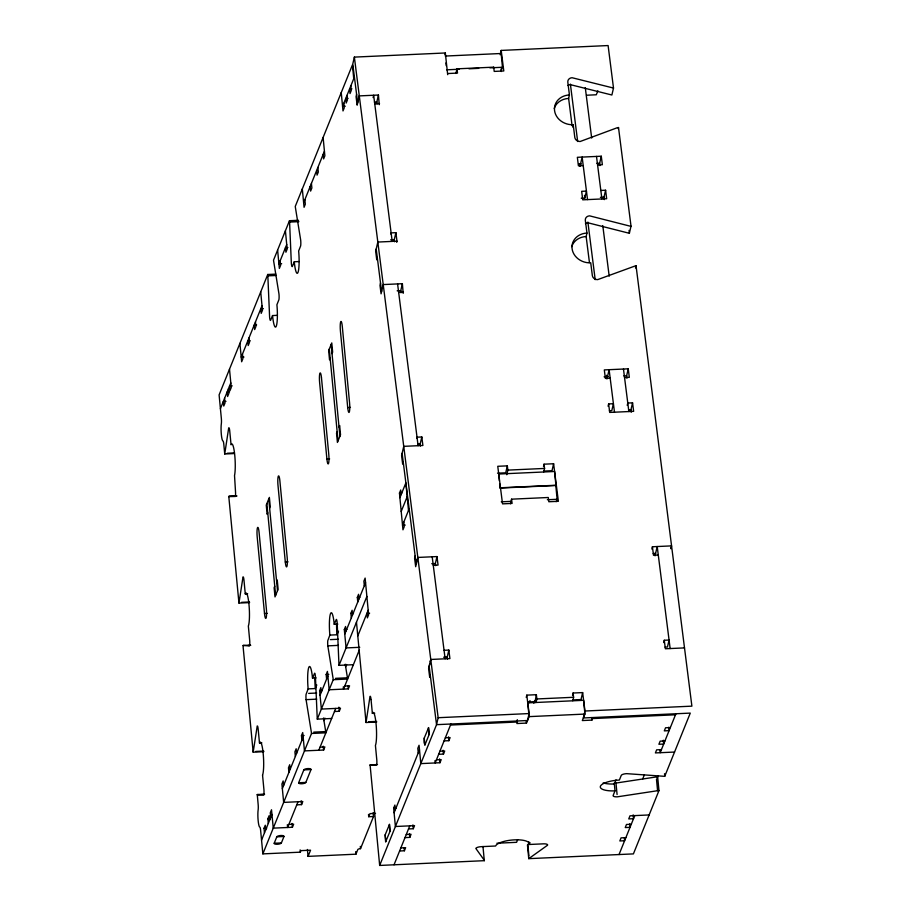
<?xml version="1.0" encoding="UTF-8"?>
<svg xmlns="http://www.w3.org/2000/svg" width="911" height="911" viewBox="0 0 911 911"><rect width="100%" height="100%" fill="white"/><g stroke="black" fill="none" stroke-linecap="round" stroke-linejoin="round"><path stroke-width="1.37" d="M385.182 834.783L385.626 841.844L389.999 831.367L389.544 824.307L385.182 834.783L385.831 841.673M424.253 738.058L424.116 742.659L424.913 744.947M429.07 734.653L428.625 727.582L424.241 738.092L424.902 744.982L429.07 734.653L428.409 727.798M358.968 97.295L359.287 95.894L378.441 95.029L379.249 104.685M380.525 283.025L379.989 285.337L381.071 293.843L383.224 284.574L402.377 283.697L403.186 293.365M417.181 560.231L417.511 558.83M670.929 548.661L671.248 547.272M447.677 74.679L445.331 52.975L354.368 57.108L352.762 64.066L357.681 102.852L357.135 105.175L356.064 96.668L356.6 94.345M358.217 100.54L358.752 98.217M357.681 102.852L359.287 95.894M373.111 97.568L373.658 95.245L392.197 241.392M377.097 104.105L376.824 101.986L378.441 95.029M377.291 257.506L376.755 259.829L375.674 251.322L377.826 242.053L396.98 241.176L395.898 232.669L391.115 232.897L390.842 234.047M394.554 241.757L394.281 239.627L395.898 232.669M396.706 242.337L396.98 241.176M444.932 54.717L445.331 52.975M401.022 292.784L400.76 290.655L402.377 283.697M567.917 85.486A4.84 4.225 13.1 0 1 570.445 84.677L611.885 95.006L613.502 88.06L608.104 45.55L501.187 50.424L503.794 70.978L494.217 71.411L493.682 67.163L456.98 68.837L455.899 73.472M493.409 68.325L493.682 67.163M403.209 461.809L402.662 464.12L401.592 455.625L403.744 446.344L422.886 445.479L421.816 436.973L417.022 437.189L416.76 438.35M500.185 54.774L501.187 50.424M420.472 446.048L420.199 443.93L421.816 436.973M415.143 555.892L414.596 558.215L415.678 566.722L417.83 557.441L436.984 556.575L438.066 565.082L433.272 565.298M435.64 565.651L435.367 563.533L436.984 556.575M444.056 650.306L448.838 650.078L449.92 658.585L430.778 659.462L428.614 668.731L429.696 677.237L430.231 674.914M429.696 664.096L429.161 666.419L436.54 724.666L379.671 865.45L484.31 860.679A4.84 1.492 -5.4 0 0 484.288 860.246L475.827 848.437A4.851 1.492 -5.4 0 1 481.236 846.672L495.607 846.012A16.967 5.238 -5.4 0 1 514.544 839.851A16.967 5.238 -5.4 0 1 529.109 844.486L543.48 843.837A4.851 1.503 -5.4 0 1 547.636 845.157L528.756 858.652L633.407 853.892L658.972 790.589L657.662 776.821A4.851 1.492 -5.4 0 0 656.262 776.946L615.984 783.05A4.851 1.492 -5.4 0 1 614.265 783.027M430.231 661.773L430.778 659.462M613.502 88.06L572.062 77.72A4.84 4.225 13.1 0 0 567.815 82.195L569.432 94.949L568.623 98.422L572.085 125.707M447.495 659.165L447.233 657.036L448.838 650.078M572.666 127.028L573.213 124.716A16.967 14.781 13.1 0 1 554.56 110.584A16.967 14.781 13.1 0 1 569.432 94.949M354.368 57.108L438.157 717.709L436.54 724.666L527.503 720.521L529.12 713.564L526.786 695.139L536.363 694.706L536.898 698.953L536.089 702.427M543.503 466.512L544.038 464.189L553.615 463.745L558.375 501.312L548.809 501.745L548.263 497.497L511.561 499.171L512.096 503.419L502.53 503.863L497.759 466.295L507.336 465.863L505.719 472.82L497.508 473.185M506.801 474.745L507.871 470.11L507.336 465.863M510.479 503.806L511.561 499.171M581.241 198.222L584.828 198.063L586.445 191.105L581.662 191.321L582.733 199.828L606.669 198.735L605.599 190.228L600.804 190.456M599.973 165.597L599.666 163.171L601.283 156.214L577.346 157.307L578.417 165.813L583.211 165.597M589.451 262.584L586.149 236.541L586.957 233.068L585.329 220.314A4.851 4.225 13 0 1 589.588 215.85L629.968 226.122A4.794 4.168 13 0 0 631.016 226.167L629.399 233.136L628.704 233.125L587.971 222.796A4.851 4.225 13.1 0 0 585.431 223.605M618.239 128.69L618.512 127.529L617.157 127.768L580.148 141.501A4.851 4.225 12.8 0 1 574.818 137.47L573.213 124.716M604.289 199.623L603.982 197.186L605.599 190.228M543.765 471.909L544.573 468.436L544.038 464.189M553.615 463.745L551.998 470.702L543.787 471.078M526.251 697.462L526.786 695.139M534.882 702.723L536.363 694.706M635.491 267.971L636.026 265.648L597.673 279.62A4.84 4.213 13.1 0 1 592.344 275.589L590.727 262.835A16.967 14.781 13.1 0 1 572.085 248.703A16.967 14.781 13.1 0 1 586.957 233.068M608.081 406.238L608.628 403.926L613.41 403.71L611.793 410.656L609.402 410.77M626.939 378.202L626.631 375.765L628.248 368.818L604.312 369.912L605.382 378.407L610.176 378.19M627.235 405.372L627.77 403.049L632.564 402.833L633.635 411.339L609.698 412.421L608.628 403.926M631.255 412.216L630.947 409.791L632.564 402.833M572.529 695.355L573.065 693.032L582.641 692.588L584.976 711.013L583.359 717.97L690.276 713.108L664.768 776.252A4.862 1.503 -5.4 0 1 663.424 776.252L626.654 773.655A4.851 1.492 -5.4 0 0 621.245 775.42L619.378 780.055A16.967 5.238 -5.4 0 0 600.429 786.216A16.967 5.238 -5.4 0 0 615.005 790.862L613.137 795.497A4.851 1.492 -5.4 0 0 617.294 796.829L657.583 790.714A4.851 1.492 -5.4 0 1 658.972 790.589M572.791 700.764L573.6 697.279L573.065 693.032M582.641 692.588L581.024 699.546L572.643 699.933M651.877 549.071L652.424 546.759L671.566 545.883L670.952 548.536M663.743 642.585L664.278 640.262L669.073 640.046L667.456 647.004L665.053 647.117M275.828 274.12L267.754 274.484L219.107 394.896L221.339 418.343A4.851 0.729 87.4 0 1 221.339 423.706A9.691 1.458 87.4 0 0 221.327 434.41A9.691 1.458 87.4 0 0 222.99 441.015A4.851 0.729 87.4 0 1 223.81 444.306L224.732 453.985L228.684 427.999A4.851 0.729 87.4 0 1 229.743 431.04L231.064 444.807L231.519 444.067A16.967 2.551 87.4 0 1 234.776 455.477A16.967 2.551 87.4 0 1 234.526 475.576L235.505 491.576A4.851 0.729 87.4 0 1 235.357 496.484L228.991 496.347A4.828 0.729 87.4 0 0 228.798 496.597L238.955 603.082L249.591 602.604M238.955 603.082L243.021 576.891A4.84 0.729 87.4 0 1 243.966 580.125L245.275 593.904A16.967 2.551 87.4 0 1 248.988 604.562A16.967 2.551 87.4 0 1 248.339 626.039L249.716 640.672A4.851 0.729 87.4 0 1 249.466 645.945L243.214 645.443A4.828 0.729 87.4 0 0 243.009 645.694L253.167 752.179L263.803 751.7M253.167 752.179L257.232 725.987A4.851 0.729 87.4 0 1 258.177 729.233L259.487 743A16.967 2.551 87.4 0 1 263.199 753.659A16.967 2.551 87.4 0 1 262.55 775.136M376.676 722.024L366.04 722.514L369.991 696.516A4.828 0.729 87.4 0 1 371.05 699.546M298.523 220.291L289.482 220.701L273.539 260.147A4.874 0.74 87.4 0 0 273.699 261.4L278.971 293.98A4.851 0.729 87.4 0 1 278.891 299.765L276.91 304.752A16.967 2.551 87.4 0 1 276.261 326.218A16.967 2.551 87.4 0 1 272.548 315.559L277.331 315.343M220.416 408.663L230.813 382.916M262.026 305.686L241.221 357.18L243.954 357.055M286.726 244.547L278.925 263.848L281.658 263.723M303.625 202.709L324.43 151.215M354.402 77.036L342.559 106.348L345.292 106.223M272.548 315.559L270.556 320.399A4.851 0.729 87.4 0 1 269.61 317.153L267.845 275.862A4.862 0.729 87.4 0 0 267.754 274.484M299.059 261.559L294.276 261.776L292.283 266.616A4.851 0.729 87.4 0 1 291.338 263.37L289.584 222.079A4.862 0.729 87.4 0 0 289.482 220.701M267.754 512.756L267.128 514.294L266.251 505.115L269.371 497.395L270.248 506.573L269.622 508.122M330.158 358.285L329.531 359.834L328.655 350.655L331.775 342.923L332.652 352.113L332.025 353.65M274.746 586.194L274.131 587.732L274.997 596.921L278.117 589.189L277.251 580.011L276.625 581.56M337.161 431.723L336.535 433.272L337.412 442.45L340.532 434.729L339.655 425.551L339.029 427.088M500.948 71.024L502.462 67.266L501.152 53.498L445.297 56.049M316.094 677.898L312.507 678.069A16.967 2.551 87.4 0 0 308.783 667.41A16.967 2.551 87.4 0 0 308.134 688.875L306.062 694.398A4.851 0.729 87.4 0 0 306.073 699.648L311.357 732.228A4.851 0.729 87.4 0 1 311.505 733.48L262.858 853.88L300.357 852.172L300.983 850.635L310.56 850.191L308.066 856.374L355.939 854.188L357.807 849.564A2.426 0.752 -5.4 0 1 360.517 848.676L373.521 816.495L373.157 812.669M312.507 678.069L314.637 673.183A4.851 0.729 87.4 0 1 315.434 676.474L317.199 717.766A4.84 0.729 87.4 0 0 317.301 719.143L331.661 718.483M337.822 624.115L334.235 624.286A16.967 2.551 87.4 0 0 330.522 613.627A16.967 2.551 87.4 0 0 329.862 635.092L327.789 640.615A4.851 0.729 87.4 0 0 327.812 645.865L333.084 678.444A4.851 0.729 87.4 0 1 333.232 679.697L317.301 719.143M334.235 624.286L336.364 619.4A4.851 0.729 87.4 0 1 337.172 622.691L338.926 663.982A4.84 0.729 87.4 0 0 339.029 665.36L353.388 664.7M308.134 688.875L315.32 688.545L316.777 684.947M329.862 635.092L337.047 634.762L338.505 631.164M264.463 832.905L264.019 828.315L265.272 825.229L265.716 829.864M268.312 823.43L267.868 818.795L269.121 815.698L269.554 820.287M301.905 740.222L301.473 735.632L302.714 732.546L304.468 750.903L323.621 750.038L324.863 746.94L320.08 747.168M334.485 711.502L339.268 711.286L340.52 708.2L321.367 709.077L319.613 690.709L320.866 687.623L321.31 692.212M326.605 679.082L326.172 674.493L327.425 671.407L329.167 689.764L348.321 688.887L349.573 685.801L344.779 686.017M359.754 647.311L346.078 647.926L344.324 629.569L345.565 626.483L346.009 631.072M351.316 617.943L350.872 613.354L352.124 610.256L352.557 614.845M357.761 601.977L357.328 597.388L358.57 594.302L359.014 598.891M403.767 522.14L404.211 526.729L402.958 529.815L399.462 493.102L400.703 490.004L401.147 494.605M261.548 840.113L271.945 814.377M282.353 788.63L303.158 737.136M320.057 695.298L327.858 675.996M344.757 634.158L365.562 582.676M399.895 497.691L405.873 482.887L408.504 510.422M339.029 665.36L366.871 596.443M401.204 511.458L407.194 496.654M357.784 635.958L368.192 610.211M409.164 508.793L402.525 525.226L405.258 525.1M274.2 843.256L276.807 836.822A3.633 1.127 -5.4 0 1 280.861 835.501A3.633 1.127 -5.4 0 1 283.981 836.503L281.385 842.937A3.633 1.127 -5.4 0 1 277.32 844.258A3.633 1.127 -5.4 0 1 274.2 843.256L281.385 842.937M298.649 782.765L303.841 769.886A3.633 1.127 -5.4 0 1 307.907 768.565A3.633 1.127 -5.4 0 1 311.027 769.556L305.823 782.435A3.633 1.127 -5.4 0 1 301.769 783.756A3.633 1.127 -5.4 0 1 298.649 782.765L305.823 782.435M323.906 720.658L324.942 718.107M345.554 667.08L346.601 664.483M298.022 801.737L287.625 827.484L287.352 824.66M318.827 750.254L335.726 708.416M359.389 649.85L343.527 689.115L343.31 686.814M270.704 817.463L270.26 812.874L271.512 809.777L273.266 828.145L292.408 827.268L293.661 824.182L288.878 824.398M296.781 804.834L301.564 804.618L302.816 801.521L283.663 802.397L281.909 784.041L283.162 780.943L283.594 785.533M597.889 90.827L596.295 94.778L586.525 95.234M373.521 816.495L368.727 816.712L369.98 813.625L375.526 813.375M408.515 828.942L413.298 828.725L414.551 825.639L395.397 826.505L393.654 808.148L394.896 805.062L395.34 809.651M394.087 812.737L419.493 749.844M394.03 864.801L409.756 825.856M450.911 724.017L435.173 762.951L434.957 760.662M399.61 850.988L404.393 850.772L405.646 847.685L400.851 847.902M405.019 837.596L409.802 837.38L411.055 834.294L406.26 834.51M418.251 752.93L417.807 748.341L419.06 745.255L420.814 763.612L439.956 762.735L441.209 759.649L436.426 759.865M438.669 754.297L443.463 754.08L444.705 750.994L439.922 751.211M444.078 740.905L448.872 740.689L450.114 737.603L445.331 737.819M556.154 501.676L557.122 499.285L555.801 485.506L499.957 488.057M517.3 719.69L516.89 723.539L526.467 723.095L529.086 716.627L527.765 702.859L583.621 700.308L584.93 714.076L582.323 720.555L591.899 720.111L592.514 718.574L675.506 714.793M529.177 702.632L530.008 700.582M533.687 703.098L534.7 700.582M517.642 839.748L516.594 842.322L496.905 843.222M615.005 790.862L614.344 783.984L616.03 779.827M642.699 778.951L644.305 774.999M619.036 854.541L634.773 815.596M675.916 713.757L660.19 752.702L659.917 749.878M657.07 778.301L658.129 775.66M262.858 853.88L260.626 830.433A4.851 0.729 87.4 0 0 259.794 827.131A9.691 1.458 87.4 0 1 258.143 820.538A9.691 1.458 87.4 0 1 258.143 809.822A4.851 0.729 87.4 0 0 258.155 804.47L257.278 794.688A4.806 0.729 87.4 0 1 257.426 794.54L264.6 794.21M530.134 842.8L527.446 844.884L528.756 858.652M447.939 73.529L457.516 73.085L456.98 68.837M446.606 69.817L459.178 69.236M468.949 68.792L478.719 68.348M489.89 67.847L502.462 67.266M351.976 88.845L349.585 88.959L350.029 93.548L351.27 90.451L350.837 85.862M348.127 98.365L345.736 98.479L346.18 103.068L347.421 99.982L346.989 95.393M374.432 102.089L376.824 101.986M374.728 103.752L379.523 103.535M578.542 164.139L581.355 164.003M596.853 163.297L599.666 163.171M597.57 164.937L602.365 164.72L601.283 156.214M600.383 197.357L603.982 197.186M289.584 222.079L298.888 221.658M390.694 239.798L394.281 239.627M287.876 247.519L285.473 247.633L285.917 252.222L287.159 249.136L285.416 230.768M267.845 275.862L275.828 275.498M397.162 290.814L400.76 290.655M398.665 292.42L403.448 292.203M263.381 308.658L260.774 308.772L261.206 313.361L262.459 310.275L260.705 291.919M256.617 324.885L254.226 324.999L254.659 329.588L255.911 326.491L255.467 321.902M250.388 340.839L247.769 340.953L248.213 345.542L249.455 342.456L249.022 337.867M232.225 385.888L229.572 386.013L230.005 390.603L231.257 387.505L229.504 369.149M229.561 391.776L227.169 391.889L227.613 396.524L228.866 393.427L228.422 388.838M604.095 376.801L608.32 376.607M623.819 375.901L626.631 375.765M624.536 377.541L629.319 377.325L628.248 368.818M225.985 401.33L223.332 401.455L223.764 406.044L225.017 402.958L224.573 398.323M347.706 407.513A7.265 1.093 87.4 0 0 349.3 412.079A7.265 1.093 87.4 0 0 349.573 402.878L342.285 326.377A7.277 1.093 87.4 0 0 340.691 321.811A7.277 1.093 87.4 0 0 340.418 331.012L347.706 407.513L350.439 407.388M628.556 409.893L630.947 409.791M417.807 444.033L420.199 443.93M227.294 453.245L234.469 452.915M224.732 453.985L234.309 453.553M321.481 377.871A7.277 1.093 87.4 0 0 319.886 373.294A7.277 1.093 87.4 0 0 319.613 382.506L326.901 458.996L329.634 458.871M507.871 470.11L544.573 468.436M228.991 496.347L236.974 495.983M228.798 496.597L235.983 496.267M399.462 493.102L401.853 492.988M501.266 501.824L511.037 501.38M547.34 499.729L557.122 499.285M285.302 561.973A7.265 1.093 87.4 0 0 286.885 566.551A7.265 1.093 87.4 0 0 287.17 557.35L279.882 480.849A7.277 1.093 87.4 0 0 278.675 475.906A7.288 1.093 87.4 0 0 277.992 477.615A7.277 1.093 87.4 0 0 278.003 485.483L285.302 561.973L288.035 561.848M431.78 563.693L435.367 563.533M653.198 553.603L655.59 553.489M658.289 555.038L653.494 555.255L652.424 546.759M245.275 593.904L247.667 593.801M241.506 602.342L249.489 601.977M357.328 597.388L359.936 597.274M264.497 613.467A7.265 1.093 87.4 0 0 266.092 618.034A7.265 1.093 87.4 0 0 266.365 608.833L259.077 532.331A7.277 1.093 87.4 0 0 257.483 527.765A7.277 1.093 87.4 0 0 257.198 536.966L264.497 613.467L267.23 613.342M350.872 613.354L353.491 613.228M369.604 613.183L366.939 613.297L367.372 617.886L368.625 614.8L365.129 578.075L363.876 581.172L364.309 585.762M344.324 629.569L346.932 629.455M330.386 639.624L338.368 639.26M243.214 645.443L250.388 645.113M248.065 645.466L250.73 645.341M327.812 645.865L338.448 645.375M443.634 657.207L447.233 657.036M684.514 647.903L665.36 648.769L664.278 640.262M326.172 674.493L328.825 674.368M335.476 678.342L347.444 677.795A4.851 0.729 87.4 0 1 347.603 679.048L333.232 679.697M319.613 690.709L322.278 690.595M308.658 693.396L316.641 693.043M306.073 699.648L316.721 699.158M536.898 698.953L573.6 697.279M527.56 701.982L534.746 701.664M371.05 699.568L372.36 713.336L374.751 713.222M438.157 717.709L529.12 713.564M584.976 711.013L691.893 706.15L636.026 265.648M368.591 721.774L376.573 721.41M529.086 716.627L584.93 714.076M450.49 725.042L517.516 721.99M313.748 732.125L325.717 731.579A4.851 0.729 87.4 0 1 325.865 732.82L311.505 733.48M301.473 735.632L304.08 735.519M259.487 743L261.878 742.898M670.337 727.57L665.554 727.787L664.301 730.873L669.095 730.656L668.765 727.217M255.718 751.438L263.7 751.074M664.928 740.95L660.145 741.178L658.892 744.264L663.686 744.048L663.322 740.222M661.432 749.616L656.649 749.833L655.396 752.919L674.55 752.053M379.671 865.45L370.105 765.126A4.84 0.729 87.4 0 1 370.299 764.876L377.484 764.545M370.105 765.126L372.497 765.012M303.841 769.886L311.027 769.556M257.221 794.791L264.406 794.46M393.654 808.148L396.308 808.023M267.868 818.795L270.533 818.67M264.019 828.315L266.684 828.201M649.133 814.946L629.991 815.823L628.738 818.909L633.521 818.693L633.156 814.867M276.807 836.822L283.981 836.492M631.277 824.261L626.483 824.478L625.242 827.564L630.025 827.347L629.695 823.908M625.868 837.642L621.074 837.858L619.833 840.955L624.616 840.739L624.377 838.188M370.299 764.876L376.653 765.012A4.851 0.729 87.4 0 0 376.812 760.093L375.423 745.46A16.967 2.551 87.4 0 0 376.084 723.994A16.967 2.551 87.4 0 0 372.36 713.336M257.426 794.54L263.678 795.041L263.883 794.141A4.851 0.729 87.4 0 0 263.939 789.757L262.55 775.136M345.246 664.221L347.444 677.795M323.519 717.993L325.717 731.579M618.512 127.529L631.016 226.179M629.057 230.392L629.399 233.136M670.143 648.552L657.207 546.532L655.055 555.812L654.747 553.376M596.5 156.407L601.898 198.928M623.466 369.012L628.863 411.533M585.283 87.627L591.672 138.051M602.786 225.621L609.197 276.181M587.527 199.589L582.14 157.068L579.988 166.337L579.681 163.912M614.492 412.182L609.106 369.661L606.954 378.942L606.487 375.298M570.388 84.085L577.665 141.512M584.486 195.375L584.828 198.063M587.88 222.068L595.19 279.643M501.039 68.94L501.369 71.513M397.583 283.913L418.103 445.695M432.19 556.792L445.137 658.801M376.209 249.01L381.607 291.52M402.127 453.302L416.213 564.399M664.529 773.701L664.768 776.252M656.489 779.247L657.583 790.714M615.984 783.05L617.077 794.529M591.649 717.561L591.899 720.111M526.228 720.544L526.467 723.095M499.399 480.917L498.738 474.027L554.594 471.488L555.915 485.256L500.059 487.795L499.661 483.673M528.847 841.73L529.109 844.486M527.822 844.44L528.915 855.907M445.946 62.927L446.219 65.683M484.31 860.679L483.001 846.911A4.84 1.492 -5.4 0 0 482.978 846.478M448.508 736.862L448.872 740.689M443.099 750.254L443.463 754.08M439.592 758.909L439.956 762.735M353.741 78.665L352.432 64.897L295.278 206.364A4.874 0.74 87.4 0 0 295.426 207.617L300.698 240.197A4.851 0.729 87.4 0 1 300.619 245.981L298.649 250.969A16.967 2.551 87.4 0 1 297.988 272.435A16.967 2.551 87.4 0 1 294.276 261.776M412.934 824.899L413.298 828.725M343.811 103.262L344.244 107.851L343.003 110.937L341.249 92.58M409.438 833.554L409.802 837.38M404.154 848.221L404.393 850.772M389.339 824.489L389.999 831.367M323.12 137.447L324.863 155.804L323.621 158.901L323.177 154.312M317.882 167.442L318.315 172.031L317.062 175.117L316.629 170.528M331.16 344.472L339.905 436.267M356.474 622.19L366.04 722.514M329.281 349.107L338.038 440.901M311.425 183.396L311.869 187.985L310.617 191.082L310.184 186.493M368.511 814.423L368.727 816.712M304.878 199.623L305.31 204.212L304.069 207.298L302.315 188.941M321.481 377.871L328.78 454.361A7.265 1.093 87.4 0 1 328.495 463.562A7.265 1.093 87.4 0 1 326.901 458.996M348.059 686.142L348.321 688.887M360.3 846.387L360.517 848.676M355.7 851.648L355.939 854.188M338.881 707.164L339.268 711.286M280.167 260.762L280.611 265.352L279.358 268.438L277.616 250.081M323.257 746.211L323.621 750.038M307.406 849.485L308.066 856.374M301.199 800.792L301.564 804.618M296.599 753.351L296.166 748.762L294.913 751.86L295.358 756.449M268.745 498.943L277.502 590.738M300.14 849.883L300.357 852.172M266.877 503.578L275.623 595.373M290.154 769.317L289.709 764.728L288.468 767.814L288.901 772.403M292.044 823.442L292.408 827.268M242.463 354.083L242.907 358.672L241.654 361.769L239.9 343.401M568.623 98.434A16.979 14.781 12.9 0 0 557.338 103.33A16.967 14.781 13.1 0 0 554.252 108.546M571.755 246.665A16.967 14.781 13.1 0 1 586.16 236.541M315.32 688.545A16.956 2.551 87.4 0 1 314.842 677.545M337.047 634.762A16.956 2.551 87.4 0 1 336.569 623.762M614.344 783.984A16.967 5.238 -5.4 0 1 603.139 782.936"/></g></svg>
